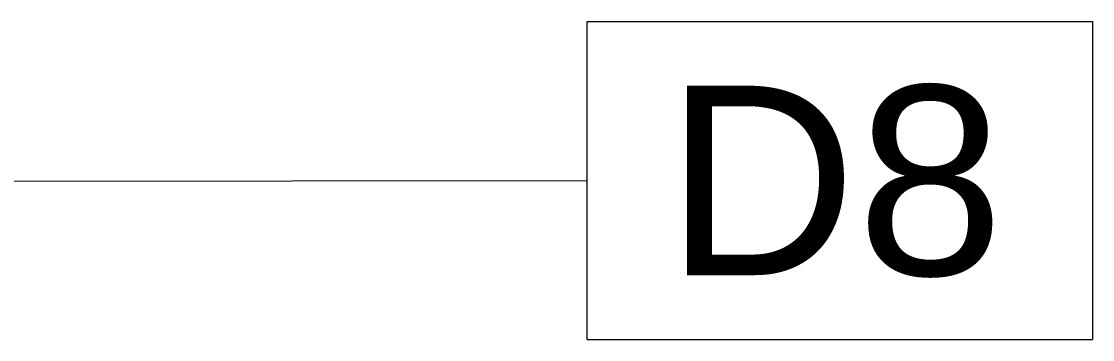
# Model space of a CAD drawing. Header units: inches. Extents: x -1176 to 1545, y -2552 to 978.
# Drawn here: x 1127.4 to 1152.84, y 507.24 to 514.8 of the extents above; entities that cross this region are included whole.
import ezdxf

# ---------------------------------------------------------------- set-up
doc = ezdxf.new("R2010")
doc.units = ezdxf.units.IN
doc.header["$MEASUREMENT"] = 0
doc.layers.add('A-ANNO-KEYN', color=231, linetype='Continuous', lineweight=9)
doc.styles.add('Arial', font='arial.ttf', dxfattribs={"height": 4.5})

# ---------------------------------------------------------------- blocks, each defined once
blk = doc.blocks.new('Keynote Tag - Keynote Number - Boxed-135510-2nd Floor Demo')
at = {"layer": 'A-ANNO-KEYN'}
for p, q in [((-0.125, -0.07924), (-0.125, 0.07812)), ((-0.125, 0.07812), (0.125, 0.07812)), ((0.125, 0.07812), (0.125, -0.07924)), ((-0.125, -0.07924), (0.125, -0.07924))]:
    blk.add_line(p, q, dxfattribs=at)

msp = doc.modelspace()

# ---------------------------------------------------------------- linework, layer by layer
at = {"layer": 'A-ANNO-KEYN'}
msp.add_line((1114.865, 510.992), (1140.837, 511.019), dxfattribs=at)

# ---------------------------------------------------------------- block references
at = {"layer": 'A-ANNO-KEYN', "xscale": 47.99999999999997, "yscale": 47.99999999999997, "zscale": 47.99999999999997}
msp.add_blockref('Keynote Tag - Keynote Number - Boxed-135510-2nd Floor Demo', (1146.837, 511.046), dxfattribs=at)

# ---------------------------------------------------------------- texts
at = {"layer": 'A-ANNO-KEYN', "insert": (1142.694, 513.271), "char_height": 4.5, "width": 9.8475, "attachment_point": 1, "style": 'Arial'}
msp.add_mtext('D8', dxfattribs=at)

doc.saveas('drawing.dxf')
